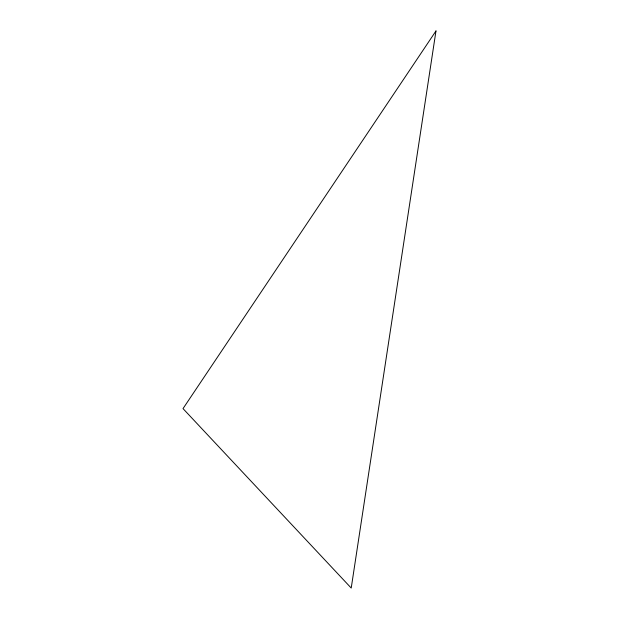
<?xml version="1.0" encoding="UTF-8"?>
<svg xmlns="http://www.w3.org/2000/svg" width="619" height="619" viewBox="0 0 619 619"><rect width="100%" height="100%" fill="white"/><g stroke="black" fill="none" stroke-linecap="round" stroke-linejoin="round"><path stroke-width="0.93" d="M435.977 30.95L351.221 588.05L183.023 408.602L435.977 30.95"/></g></svg>
